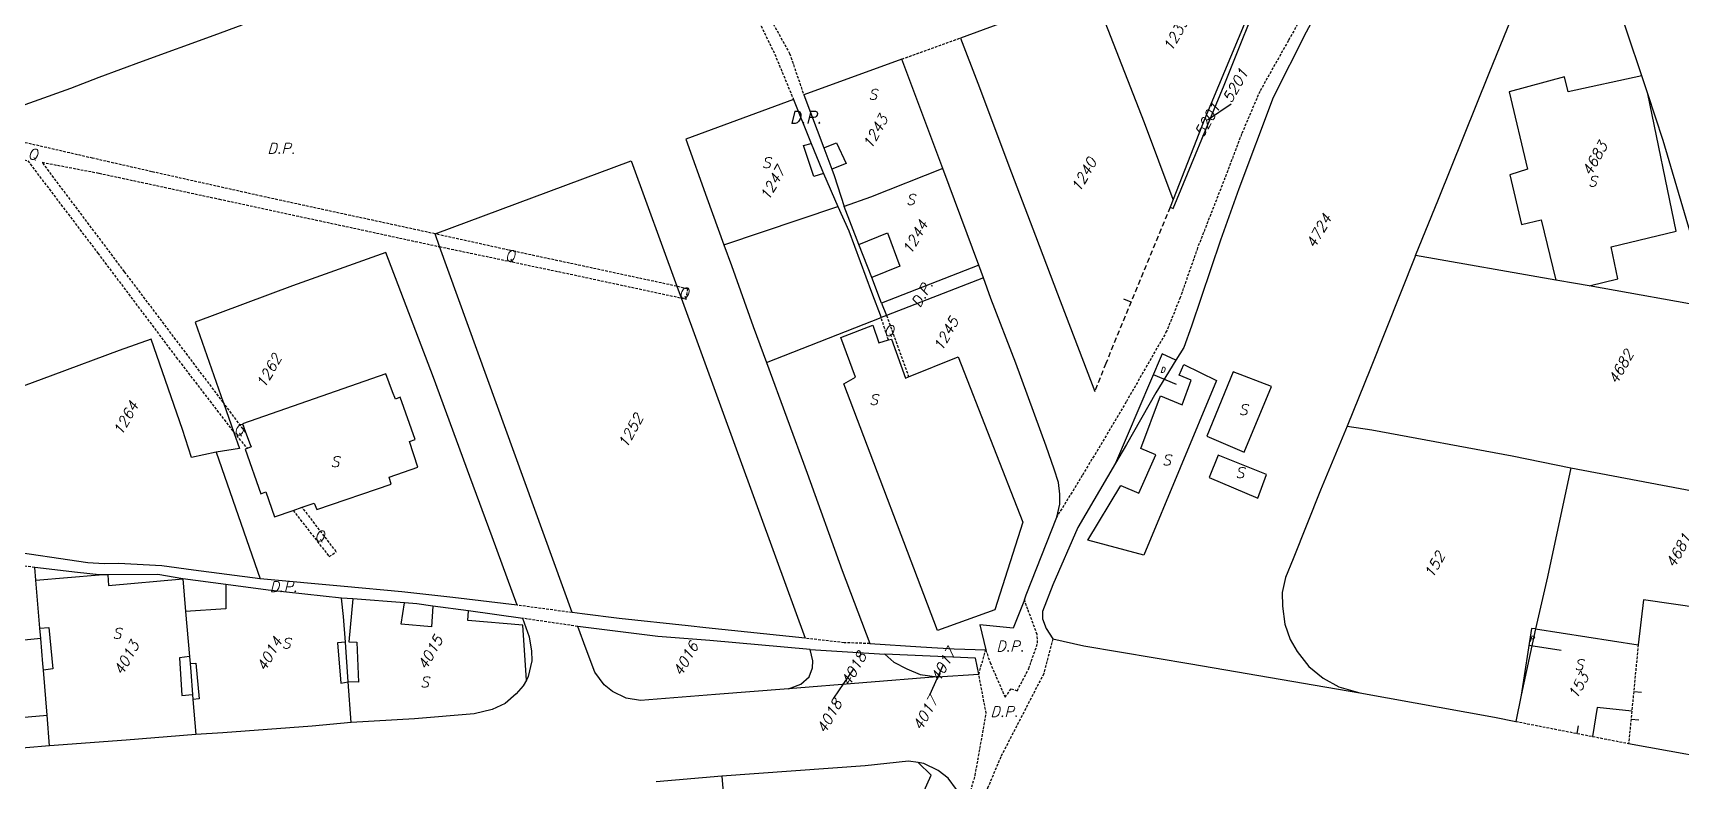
# Model space of a CAD drawing. Extents: x -334462 to -332769, y -29481 to -26664.
# Drawn here: x -333769.2 to -333611.6, y -28946.4 to -28874.9 of the extents above; entities that cross this region are included whole.
import ezdxf
from ezdxf.enums import TextEntityAlignment as Align

# ---------------------------------------------------------------- set-up
doc = ezdxf.new("R2010")
doc.units = 0
doc.header["$MEASUREMENT"] = 0
doc.linetypes.add('DASHED', pattern=[0.75, 0.5, -0.25])
doc.linetypes.add('HIDDEN', pattern=[0.375, 0.25, -0.125])
for name, color, linetype in [('17', 7, 'CONTINUOUS'), ('18', 7, 'CONTINUOUS'), ('20', 7, 'CONTINUOUS'), ('DP$DIVIDING$LINE', 7, 'CONTINUOUS'), ('EASEMENT$BOUNDA$', 7, 'CONTINUOUS'), ('ENC$$ST$$A$$TEXT', 7, 'CONTINUOUS'), ('ENCRO$$AREA$TEXT', 7, 'CONTINUOUS'), ('ENCROACHED$WALL', 7, 'CONTINUOUS'), ('OUTER$FRAME', 7, 'CONTINUOUS'), ('PARCEL$BOUNDARY', 7, 'CONTINUOUS'), ('PARCEL$NUMBER', 7, 'CONTINUOUS'), ('STRUC$$FOOTPRINT', 7, 'CONTINUOUS')]:
    doc.layers.add(name, color=color, linetype=linetype)
doc.styles.add('ITALICT', font='ITALICT', dxfattribs={"height": 0.2})

msp = doc.modelspace()

# ---------------------------------------------------------------- linework, layer by layer
at = {"layer": '17', "color": 30, "linetype": 'Continuous'}
msp.add_line((-333664.2, -28900.65), (-333664.89, -28900.36), dxfattribs=at)
at = {"layer": '17', "color": 5, "linetype": 'Continuous'}
for p, q in [((-333616.15, -28937.87), (-333615.4, -28937.95)), ((-333616.4, -28940.51), (-333615.66, -28940.58))]:
    msp.add_line(p, q, dxfattribs=at)
at = {"layer": '18', "color": 1, "linetype": 'Continuous'}
msp.add_line((-333621.55, -28941.88), (-333621.41, -28941.14), dxfattribs=at)
at = {"layer": 'DP$DIVIDING$LINE', "color": 30, "linetype": 'HIDDEN'}
for p, q in [((-333686.11, -28877.42), (-333680.5, -28875.41)), ((-333678.76, -28936.22), (-333678.09, -28933.9))]:
    msp.add_line(p, q, dxfattribs=at)
at = {"layer": 'DP$DIVIDING$LINE', "color": 2, "linetype": 'HIDDEN'}
for p, q in [((-333717.63, -28930.33), (-333722.9, -28929.62)), ((-333717.09, -28931.65), (-333722.36, -28930.88))]:
    msp.add_line(p, q, dxfattribs=at)
for points in [[(-333628.1, -28861.8), (-333611.6, -28865.64), (-333606.92, -28866.08), (-333606.79, -28865.17), (-333611.19, -28864.57), (-333626.61, -28860.83), (-333636.78, -28858.44), (-333641.53, -28863.92), (-333644.35, -28867.61), (-333645.56, -28869.35), (-333646.28, -28870.48), (-333649.16, -28875.66), (-333651.89, -28880.51), (-333653.63, -28884.58), (-333655.22, -28888.77), (-333657.84, -28895.47), (-333659.5, -28900.21), (-333660.8, -28903.44), (-333664.67, -28910.2), (-333668.86, -28917.23), (-333671.31, -28921.2)], [(-333705.51, -28861.99), (-333703.6, -28864.38), (-333701.2, -28868.82), (-333698.58, -28873.74), (-333696.84, -28876.89), (-333695.49, -28880.84)], [(-333706.24, -28862.75), (-333704.43, -28864.57), (-333701.71, -28869.87), (-333698.26, -28876.95), (-333696.46, -28881.29)], [(-333678.09, -28933.9), (-333677.68, -28935.1), (-333676.24, -28938.42), (-333675.67, -28937.61), (-333675.09, -28937.8), (-333673.98, -28935.7), (-333673.13, -28933.24), (-333673.17, -28932.43), (-333674.07, -28930.03), (-333674.4, -28929.1)], [(-333689.18, -28933.29), (-333691.63, -28933.21), (-333695.36, -28932.78)], [(-333671.67, -28932.84), (-333672.55, -28936.17), (-333676.66, -28944.13), (-333677.91, -28947.1), (-333679.31, -28951.35), (-333680.37, -28957.21), (-333681.02, -28960.31), (-333681.51, -28966.19), (-333681.78, -28970.4), (-333681.87, -28971.19), (-333682.32, -28972.6), (-333683.9, -28974.71), (-333684.49, -28975.75)], [(-333680.26, -28949.88), (-333679.1, -28945.89), (-333678.05, -28939.95), (-333678.76, -28936.22)]]:
    msp.add_lwpolyline(points, dxfattribs=at)
at = {"layer": 'EASEMENT$BOUNDA$', "color": 3, "linetype": 'HIDDEN'}
for p, q in [((-333687.39, -28904.26), (-333688.1, -28902.13)), ((-333687.58, -28901.93), (-333685.46, -28907.8)), ((-333748.85, -28913.09), (-333750.99, -28910.23)), ((-333749.97, -28913.1), (-333748.7, -28914.64))]:
    msp.add_line(p, q, dxfattribs=at)
for points in [[(-333781.26, -28884.08), (-333778.34, -28884.85), (-333769.67, -28887.15), (-333762.97, -28895.98), (-333755.47, -28905.94), (-333749.97, -28913.1)], [(-333730.74, -28894.13), (-333747.28, -28890.54), (-333757.8, -28888.19), (-333763.47, -28886.9), (-333776.02, -28884.01)], [(-333750.99, -28910.23), (-333760.42, -28897.75), (-333768.29, -28887.29), (-333762.85, -28888.33), (-333751.35, -28890.81), (-333732.63, -28894.85), (-333730.3, -28895.35)], [(-333707.63, -28899.14), (-333723.71, -28895.68), (-333730.74, -28894.13)], [(-333730.3, -28895.35), (-333718.55, -28897.82), (-333707.22, -28900.25)], [(-333707.22, -28900.25), (-333706.72, -28900.36), (-333706.58, -28899.41), (-333707.63, -28899.14)], [(-333744.31, -28920.56), (-333740.85, -28924.98), (-333740.18, -28924.51), (-333743.44, -28920.26)]]:
    msp.add_lwpolyline(points, dxfattribs=at)
at = {"layer": 'ENC$$ST$$A$$TEXT', "color": 1, "linetype": 'Continuous'}
msp.add_line((-333626.16, -28933.45), (-333623.09, -28933.92), dxfattribs=at)
at = {"layer": 'ENCRO$$AREA$TEXT', "color": 5, "linetype": 'Continuous'}
msp.add_line((-333662.07, -28907.56), (-333659.9, -28908.49), dxfattribs=at)
at = {"layer": 'ENCROACHED$WALL', "color": 5, "linetype": 'Continuous'}
msp.add_lwpolyline([(-333659.91, -28906.21), (-333661.23, -28905.61), (-333665.7, -28916.06)], dxfattribs=at)
at = {"layer": 'OUTER$FRAME', "color": 2, "linetype": 'Continuous'}
for p, q in [((-333656.9, -28883.23), (-333654.63, -28881.7)), ((-333690.72, -28935.72), (-333692.65, -28938.5)), ((-333682.16, -28935.33), (-333683.46, -28938.21))]:
    msp.add_line(p, q, dxfattribs=at)
at = {"layer": 'PARCEL$BOUNDARY', "color": 7, "linetype": 'Continuous'}
for p, q in [((-333667.78, -28870.73), (-333680.5, -28875.41)), ((-333686.11, -28877.42), (-333695.49, -28880.84)), ((-333682.2, -28887.87), (-333686.11, -28877.42)), ((-333614.81, -28880.73), (-333615.38, -28879.02)), ((-333695.49, -28880.84), (-333693.58, -28885.91)), ((-333696.46, -28881.29), (-333694.77, -28885.49)), ((-333693.58, -28885.91), (-333692.81, -28887.94)), ((-333693.6, -28888.36), (-333692.22, -28891.5)), ((-333678.75, -28897.13), (-333682.2, -28887.87)), ((-333690.22, -28895.15), (-333691.64, -28891.52)), ((-333660.16, -28890.84), (-333660.47, -28891.58)), ((-333730.3, -28895.35), (-333730.74, -28894.13)), ((-333688.99, -28898.3), (-333690.22, -28895.15)), ((-333717.63, -28930.33), (-333730.3, -28895.35)), ((-333623.6, -28898.54), (-333637, -28896.19)), ((-333688.06, -28900.76), (-333688.99, -28898.3)), ((-333678.75, -28897.13), (-333688.06, -28900.76)), ((-333678.31, -28898.34), (-333687.58, -28901.93)), ((-333678.31, -28898.34), (-333678.75, -28897.13)), ((-333707.63, -28899.14), (-333707.22, -28900.25)), ((-333608.33, -28901.25), (-333620.4, -28899.11)), ((-333688.06, -28900.76), (-333687.58, -28901.93)), ((-333699.05, -28906.41), (-333688.1, -28902.13)), ((-333687.58, -28901.93), (-333688.1, -28902.13)), ((-333751.65, -28914.99), (-333747.46, -28927.11)), ((-333768.91, -28927.23), (-333769.01, -28926.01)), ((-333762.03, -28926.72), (-333762.86, -28926.73)), ((-333768.52, -28931.82), (-333768.91, -28927.23)), ((-333750.73, -28927.63), (-333754.85, -28927.09)), ((-333754.85, -28927.09), (-333754.58, -28930.24)), ((-333738.59, -28929.03), (-333739.67, -28928.95)), ((-333733.67, -28929.4), (-333738.59, -28929.03)), ((-333727.54, -28930.17), (-333730.94, -28929.7)), ((-333754.58, -28930.24), (-333754.21, -28934.53)), ((-333722.36, -28930.88), (-333727.54, -28930.17)), ((-333768.43, -28932.81), (-333768.52, -28931.82)), ((-333625.55, -28931.87), (-333626.9, -28938.23)), ((-333625.55, -28931.87), (-333615.72, -28933.4)), ((-333754.21, -28934.53), (-333754.15, -28935.19)), ((-333739.03, -28936.94), (-333739.3, -28933.15)), ((-333694.89, -28933.87), (-333687.75, -28934.29)), ((-333767.82, -28940.12), (-333768.18, -28935.83)), ((-333682.74, -28936.48), (-333678.76, -28936.22)), ((-333738.76, -28940.84), (-333739.03, -28936.94)), ((-333682.74, -28936.48), (-333696.95, -28937.63)), ((-333753.91, -28938.17), (-333753.88, -28938.63)), ((-333753.88, -28938.63), (-333753.61, -28941.99)), ((-333626.9, -28938.23), (-333627.42, -28940.73)), ((-333767.58, -28943.08), (-333767.82, -28940.12)), ((-333703.32, -28945.98), (-333709.6, -28946.51))]:
    msp.add_line(p, q, dxfattribs=at)
at = {"layer": 'PARCEL$BOUNDARY', "color": 2, "linetype": 'HIDDEN'}
for p, q in [((-333615.72, -28933.4), (-333616.33, -28939.75)), ((-333627.42, -28940.73), (-333620.08, -28942.17)), ((-333616.33, -28939.75), (-333616.63, -28942.84)), ((-333620.08, -28942.17), (-333616.63, -28942.84))]:
    msp.add_line(p, q, dxfattribs=at)
at = {"layer": 'PARCEL$BOUNDARY', "color": 7, "linetype": 'Continuous'}
for points in [[(-333637.4, -28861.42), (-333641.15, -28865.31), (-333642.81, -28867.44), (-333644.97, -28870.21), (-333647.47, -28874.86), (-333650.6, -28881.09), (-333653.89, -28889.81), (-333655.66, -28894.74), (-333658.43, -28902.95), (-333659.15, -28904.98), (-333659.91, -28906.21)], [(-333637, -28896.19), (-333634.82, -28890.82), (-333629.96, -28878.77), (-333624.64, -28865.67)], [(-333615.38, -28879.02), (-333616.73, -28874.96), (-333619.28, -28867.44), (-333624.64, -28865.67)], [(-333660.47, -28891.58), (-333660.16, -28891.72), (-333655.31, -28879.91), (-333651.32, -28869.96)], [(-333651.32, -28869.96), (-333653.39, -28874.11), (-333657.16, -28883.1), (-333660.16, -28890.84)], [(-333660.16, -28890.84), (-333662.92, -28883.51), (-333666.67, -28873.89), (-333667.78, -28870.73)], [(-333748.51, -28872.35), (-333748.69, -28872.81), (-333748.95, -28873.49), (-333749.21, -28874.17), (-333751.9, -28875.17), (-333758.72, -28877.67), (-333762.87, -28879.2), (-333765.59, -28880.25), (-333772.1, -28882.56), (-333773.02, -28882.9)], [(-333680.5, -28875.41), (-333678.85, -28879.71), (-333675.62, -28888.31), (-333673.34, -28894.33), (-333671.24, -28899.85), (-333667.67, -28909.19)], [(-333608.33, -28901.25), (-333610.71, -28894.07), (-333613.33, -28885.21), (-333614.81, -28880.73)], [(-333696.46, -28881.29), (-333706.77, -28885.07), (-333704.77, -28890.7), (-333703.14, -28895.18)], [(-333694.77, -28885.49), (-333693.76, -28887.99), (-333693.6, -28888.36)], [(-333730.74, -28894.13), (-333712, -28887.15), (-333707.63, -28899.14)], [(-333692.81, -28887.94), (-333692.59, -28888.54), (-333691.64, -28891.52)], [(-333682.2, -28887.87), (-333689.11, -28890.62), (-333691.64, -28891.52)], [(-333692.22, -28891.5), (-333691.19, -28893.83), (-333689.02, -28899.7), (-333688.1, -28902.13)], [(-333703.14, -28895.18), (-333702.41, -28897.16), (-333700.32, -28903), (-333699.05, -28906.41)], [(-333722.9, -28929.62), (-333725.28, -28923.08), (-333727.41, -28917.31), (-333730.9, -28907.86), (-333735.43, -28895.91), (-333744.36, -28899.11), (-333753.67, -28902.56), (-333750.99, -28910.23)], [(-333637, -28896.19), (-333641.31, -28907.01), (-333643.55, -28912.51)], [(-333671.31, -28921.2), (-333671, -28919.97), (-333671, -28919), (-333671.14, -28917.89), (-333671.54, -28916.63), (-333672.33, -28914.42), (-333675.2, -28906.48), (-333677.59, -28900.3), (-333678.31, -28898.34)], [(-333620.4, -28899.11), (-333621.71, -28898.87), (-333623.6, -28898.54)], [(-333707.22, -28900.25), (-333698.2, -28924.99), (-333695.36, -28932.78)], [(-333751.65, -28914.99), (-333754.01, -28915.5), (-333754.87, -28912.83), (-333757.89, -28904.2), (-333760.94, -28905.29), (-333767.29, -28907.64), (-333776.68, -28911.12), (-333786.03, -28914.56), (-333795.3, -28918), (-333805.13, -28921.49), (-333808.73, -28922.71), (-333810.51, -28923.46)], [(-333659.91, -28906.21), (-333661.83, -28909.34), (-333664.65, -28914.27), (-333665.7, -28916.06)], [(-333699.05, -28906.41), (-333695.17, -28917.01), (-333691.81, -28926.3), (-333689.18, -28933.29)], [(-333750.99, -28910.23), (-333750.97, -28910.29), (-333749.97, -28913.1)], [(-333643.55, -28912.51), (-333646.1, -28918.63), (-333648.71, -28925.19), (-333649.42, -28926.97), (-333649.76, -28928.41), (-333649.71, -28929.72), (-333649.5, -28931.42), (-333649, -28932.91), (-333648.33, -28934.06), (-333647.19, -28935.49), (-333645.84, -28936.6), (-333644.33, -28937.43), (-333642.34, -28938.01)], [(-333643.55, -28912.51), (-333641.17, -28912.85), (-333627.78, -28915.35), (-333622.17, -28916.5)], [(-333749.97, -28913.1), (-333749.42, -28914.64), (-333751.65, -28914.99)], [(-333665.7, -28916.06), (-333669.29, -28922.21), (-333671.69, -28927.69), (-333672.68, -28930.22), (-333672.68, -28930.93), (-333672.31, -28931.84), (-333671.67, -28932.84)], [(-333622.17, -28916.5), (-333624.4, -28926.92), (-333625.55, -28931.87)], [(-333622.17, -28916.5), (-333610.52, -28918.7), (-333601.97, -28920.32)], [(-333674.4, -28929.1), (-333674.22, -28928.64), (-333671.31, -28921.2)], [(-333747.46, -28927.11), (-333753.83, -28926.29), (-333756.84, -28925.85), (-333760.99, -28925.65), (-333762.36, -28925.67), (-333763.94, -28925.56), (-333772.13, -28924.37), (-333779.75, -28923.85), (-333782.73, -28923.77), (-333790.74, -28923.67), (-333793.52, -28923.62), (-333801.68, -28923.44), (-333810.51, -28923.46)], [(-333762.86, -28926.73), (-333764.92, -28926.49), (-333769.01, -28926.01)], [(-333754.85, -28927.09), (-333757.23, -28926.68), (-333762.03, -28926.72)], [(-333739.67, -28928.95), (-333746.69, -28928.18), (-333750.73, -28927.63)], [(-333722.9, -28929.62), (-333729.03, -28928.88), (-333733.91, -28928.33), (-333739.41, -28927.85), (-333747.46, -28927.11)], [(-333739.3, -28933.15), (-333739.48, -28930.69), (-333739.67, -28928.95)], [(-333730.94, -28929.7), (-333732.47, -28929.49), (-333733.67, -28929.4)], [(-333674.4, -28929.1), (-333675.47, -28931.82), (-333678.66, -28931.49), (-333678.09, -28933.9)], [(-333722, -28936.8), (-333721.79, -28936.45), (-333721.46, -28934.94), (-333721.47, -28933.97), (-333721.71, -28932.67), (-333722.36, -28930.88)], [(-333695.36, -28932.78), (-333704.85, -28931.78), (-333706.55, -28931.6), (-333713.15, -28930.88), (-333716.66, -28930.45), (-333717.63, -28930.33)], [(-333768.18, -28935.83), (-333768.23, -28935.23), (-333768.43, -28932.81)], [(-333696.95, -28937.63), (-333703.91, -28938.15), (-333711.1, -28938.74), (-333712.48, -28938.51), (-333713.76, -28937.87), (-333714.57, -28937.25), (-333715.47, -28936.03), (-333716.3, -28933.83), (-333717.09, -28931.65)], [(-333694.89, -28933.87), (-333704.47, -28932.99), (-333709.45, -28932.62), (-333717.09, -28931.65)], [(-333671.67, -28932.84), (-333668.72, -28933.51), (-333658.47, -28935.22), (-333642.34, -28938.01)], [(-333696.95, -28937.63), (-333695.76, -28937.16), (-333694.97, -28936.46), (-333694.65, -28935.62), (-333694.62, -28934.95), (-333694.89, -28933.87)], [(-333689.18, -28933.29), (-333684.31, -28933.59), (-333681.1, -28933.8), (-333678.09, -28933.9)], [(-333687.75, -28934.29), (-333686.87, -28935.08), (-333685.65, -28935.69), (-333684.37, -28936.24), (-333682.74, -28936.48)], [(-333678.76, -28936.22), (-333679.07, -28934.7), (-333687.75, -28934.29)], [(-333754.15, -28935.19), (-333754.08, -28936), (-333753.91, -28938.17)], [(-333722, -28936.8), (-333722.3, -28937.33), (-333722.97, -28938.11), (-333724.02, -28939.02), (-333725.28, -28939.58), (-333726.99, -28940), (-333732.69, -28940.48), (-333738.76, -28940.84)], [(-333642.34, -28938.01), (-333629.47, -28940.33), (-333627.42, -28940.73)], [(-333738.76, -28940.84), (-333742.49, -28941.18), (-333751.01, -28941.83), (-333753.61, -28941.99)], [(-333753.61, -28941.99), (-333760.26, -28942.51), (-333767.58, -28943.08)], [(-333767.58, -28943.08), (-333772.11, -28943.46), (-333781.59, -28944.22)], [(-333616.63, -28942.84), (-333605.32, -28944.87), (-333602.32, -28945.39), (-333597.96, -28945.89)], [(-333684.54, -28944.67), (-333685.48, -28944.54), (-333689.61, -28944.98), (-333703.32, -28945.98)], [(-333680.26, -28949.88), (-333680.46, -28948.34), (-333680.88, -28947.25), (-333681.67, -28946.17), (-333682.63, -28945.41), (-333684.02, -28944.74), (-333684.54, -28944.67)], [(-333703.32, -28945.98), (-333703.14, -28948.3), (-333702.86, -28951.38)]]:
    msp.add_lwpolyline(points, dxfattribs=at)
at = {"layer": 'PARCEL$BOUNDARY', "color": 2, "linetype": 'DASHED'}
msp.add_lwpolyline([(-333660.47, -28891.58), (-333662.47, -28896.45), (-333666.61, -28906.51), (-333667.67, -28909.19)], dxfattribs=at)
at = {"layer": 'PARCEL$BOUNDARY', "color": 2, "linetype": 'HIDDEN'}
msp.add_lwpolyline([(-333769.01, -28926.01), (-333772, -28925.63), (-333780.89, -28925.3), (-333783.08, -28925.31)], dxfattribs=at)
at = {"layer": 'STRUC$$FOOTPRINT', "color": 1, "linetype": 'Continuous'}
for p, q in [((-333703.14, -28895.18), (-333692.22, -28891.5)), ((-333656.96, -28913.47), (-333653.38, -28914.99)), ((-333651.26, -28917.14), (-333655.86, -28915.28)), ((-333744.31, -28920.56), (-333743.44, -28920.26)), ((-333662.97, -28924.84), (-333668.34, -28923.4)), ((-333768.91, -28927.23), (-333762.86, -28926.73)), ((-333781.84, -28941.39), (-333767.82, -28940.12))]:
    msp.add_line(p, q, dxfattribs=at)
for points in [[(-333615.38, -28879.02), (-333622.41, -28880.55), (-333622.76, -28879.11), (-333628.05, -28880.57), (-333626.29, -28887.93), (-333627.98, -28888.5), (-333626.86, -28893.22), (-333625, -28892.79), (-333623.6, -28898.54)], [(-333620.4, -28899.11), (-333617.65, -28898.42), (-333618.31, -28895.37), (-333612.09, -28893.87), (-333614.81, -28880.73)], [(-333693.6, -28888.36), (-333694.52, -28888.65), (-333695.5, -28885.69), (-333694.77, -28885.49)], [(-333693.58, -28885.91), (-333692.36, -28885.43), (-333691.44, -28887.39), (-333692.81, -28887.94)], [(-333690.22, -28895.15), (-333687.47, -28894.02), (-333686.29, -28897.22), (-333688.99, -28898.3)], [(-333685.46, -28907.8), (-333680.73, -28905.88), (-333674.56, -28921.69), (-333677.21, -28930.05), (-333682.7, -28932.04), (-333691.67, -28908.48), (-333690.54, -28907.84), (-333691.94, -28904.05), (-333688.87, -28902.87), (-333688.3, -28904.54), (-333687.39, -28904.26)], [(-333687.39, -28904.26), (-333687.1, -28904.18), (-333685.75, -28907.92), (-333685.46, -28907.8)], [(-333743.44, -28920.26), (-333742.28, -28919.86), (-333742.05, -28920.48), (-333734.94, -28918.06), (-333735.12, -28917.38), (-333732.37, -28916.42), (-333733.17, -28913.99), (-333732.64, -28913.8), (-333734.06, -28909.74), (-333734.53, -28909.92), (-333734.8, -28909.24), (-333735.45, -28907.5), (-333749.15, -28912.29), (-333748.85, -28913.09)], [(-333668.34, -28923.4), (-333665.18, -28918.17), (-333663.46, -28918.91), (-333661.82, -28915.25), (-333663.26, -28914.63), (-333661.39, -28909.61), (-333659.3, -28910.46), (-333658.45, -28908.11), (-333659.59, -28907.64), (-333659.15, -28906.63), (-333656.03, -28908.16), (-333662.97, -28924.84)], [(-333653.38, -28914.99), (-333650.78, -28908.71), (-333654.45, -28907.32), (-333656.96, -28913.47)], [(-333748.85, -28913.09), (-333748.42, -28914.26), (-333748.32, -28914.5), (-333748.7, -28914.64)], [(-333748.7, -28914.64), (-333748.88, -28914.7), (-333747.4, -28918.98), (-333746.9, -28918.78), (-333746.07, -28921.17), (-333744.31, -28920.56)], [(-333655.86, -28915.28), (-333656.74, -28917.42), (-333652.08, -28919.4), (-333651.26, -28917.14)], [(-333762.03, -28926.72), (-333761.96, -28927.74), (-333754.85, -28927.09)], [(-333750.73, -28927.63), (-333750.75, -28929.97), (-333754.58, -28930.24)], [(-333738.59, -28929.03), (-333738.97, -28933.14), (-333738.21, -28933.17), (-333738.06, -28936.97), (-333739.03, -28936.94)], [(-333730.94, -28929.7), (-333731.09, -28931.7), (-333733.97, -28931.43), (-333733.67, -28929.4)], [(-333599.31, -28928.49), (-333602.52, -28929.3), (-333603.84, -28929.63), (-333607.27, -28929.86), (-333606.96, -28934.41), (-333609.44, -28934.13), (-333609.7, -28929.91), (-333615.2, -28929.1), (-333615.72, -28933.4)], [(-333722, -28936.8), (-333722.35, -28931.54), (-333727.61, -28931.09), (-333727.54, -28930.17)], [(-333768.43, -28932.81), (-333774.22, -28933.38), (-333774.38, -28931.76), (-333776.95, -28931.98), (-333776.69, -28933.99), (-333778.24, -28934.26), (-333778.32, -28933.76), (-333782.41, -28934.03)], [(-333768.52, -28931.82), (-333767.67, -28931.77), (-333767.26, -28935.72), (-333768.18, -28935.83)], [(-333625.55, -28931.87), (-333625.91, -28931.84), (-333626.9, -28938.23)], [(-333754.21, -28934.53), (-333755.18, -28934.65), (-333754.95, -28938.26), (-333753.91, -28938.17)], [(-333739.3, -28933.15), (-333740.07, -28933.23), (-333739.73, -28937.06), (-333739.03, -28936.94)], [(-333754.15, -28935.19), (-333753.59, -28935.15), (-333753.28, -28938.56), (-333753.88, -28938.63)], [(-333616.33, -28939.75), (-333619.63, -28939.4), (-333620.08, -28942.17)], [(-333690.22, -28961.28), (-333683.31, -28945.87), (-333684.54, -28944.67)]]:
    msp.add_lwpolyline(points, dxfattribs=at)

# ---------------------------------------------------------------- texts
at = {"layer": '20', "color": 2, "linetype": 'Continuous', "style": 'ITALICT'}
msp.add_text('5201', height=1, rotation=60.7133, dxfattribs=at).set_placement((-333654.63, -28881.7))
for s, p in [('4018', (-333692.65, -28938.5)), ('4017', (-333683.46, -28938.21))]:
    msp.add_text(s, height=1, rotation=60.7133, dxfattribs=at).set_placement(p, align=Align.TOP_RIGHT)
at = {"layer": 'DP$DIVIDING$LINE', "color": 4, "linetype": 'Continuous', "style": 'ITALICT'}
for height, p in [(1.15, (-333695.31, -28882.99)), (1, (-333745.22, -28927.85)), (1, (-333676.31, -28939.79))]:
    msp.add_text('D.P.', height=height, dxfattribs=at).set_placement(p, align=Align.MIDDLE)
at = {"layer": 'DP$DIVIDING$LINE', "color": 2, "linetype": 'Continuous', "style": 'ITALICT'}
for p in [(-333745.43, -28885.96), (-333675.76, -28933.54)]:
    msp.add_text('D.P.', height=1, dxfattribs=at).set_placement(p, align=Align.MIDDLE)
at = {"layer": 'DP$DIVIDING$LINE', "color": 1, "linetype": 'Continuous', "style": 'ITALICT'}
msp.add_text('D.P.', height=1, rotation=60.7133, dxfattribs=at).set_placement((-333684.18, -28899.85), align=Align.MIDDLE)
at = {"layer": 'EASEMENT$BOUNDA$', "color": 3, "linetype": 'Continuous', "style": 'ITALICT'}
for p in [(-333769.2, -28886.58), (-333723.58, -28896.28), (-333706.96, -28899.83), (-333687.36, -28903.43), (-333749.51, -28912.91), (-333741.79, -28923.05)]:
    msp.add_text('Q', height=1, dxfattribs=at).set_placement(p, align=Align.MIDDLE)
at = {"layer": 'ENC$$ST$$A$$TEXT', "color": 1, "linetype": 'Continuous', "style": 'ITALICT'}
msp.add_text('P', height=0.5, dxfattribs=at).set_placement((-333625.88, -28932.83), align=Align.MIDDLE)
at = {"layer": 'ENCRO$$AREA$TEXT', "color": 5, "linetype": 'Continuous', "style": 'ITALICT'}
msp.add_text('D', height=0.5, dxfattribs=at).set_placement((-333661.17, -28907.13), align=Align.MIDDLE)
at = {"layer": 'PARCEL$NUMBER', "color": 7, "linetype": 'Continuous', "style": 'ITALICT'}
for s, p in [('1239', (-333659.93, -28875.06)), ('1243', (-333688.65, -28884.38)), ('4683', (-333619.87, -28886.94)), ('1240', (-333668.72, -28888.49)), ('1247', (-333698.48, -28889.3)), ('1244', (-333684.85, -28894.46)), ('4724', (-333646.26, -28893.87)), ('1245', (-333681.9, -28903.71)), ('1262', (-333746.63, -28907.24)), ('4682', (-333617.38, -28906.85)), ('1264', (-333760.32, -28911.77)), ('1252', (-333712.05, -28912.96)), ('4681', (-333611.87, -28924.41)), ('152', (-333635.19, -28925.78)), ('4013', (-333760.24, -28934.67)), ('4014', (-333746.58, -28934.3)), ('4015', (-333731.2, -28934.16)), ('4016', (-333706.78, -28934.76)), ('153', (-333621.44, -28937.33))]:
    msp.add_text(s, height=1, rotation=60.7133, dxfattribs=at).set_placement(p, align=Align.MIDDLE)
at = {"layer": 'PARCEL$NUMBER', "color": 2, "linetype": 'Continuous', "style": 'ITALICT'}
for s, p in [('5201', (-333656.9, -28883.23)), ('4018', (-333690.72, -28935.72)), ('4017', (-333682.16, -28935.33))]:
    msp.add_text(s, height=1, rotation=60.7133, dxfattribs=at).set_placement(p, align=Align.MIDDLE)
at = {"layer": 'STRUC$$FOOTPRINT', "color": 1, "linetype": 'Continuous', "style": 'ITALICT'}
for p in [(-333688.89, -28880.8), (-333699.06, -28887.32), (-333620.09, -28889.1), (-333685.28, -28890.85), (-333688.8, -28909.97), (-333653.48, -28910.93), (-333740.3, -28915.9), (-333660.81, -28915.74), (-333653.8, -28916.96), (-333761.14, -28932.31), (-333744.96, -28933.26), (-333621.38, -28935.31), (-333731.74, -28936.97)]:
    msp.add_text('S', height=1, dxfattribs=at).set_placement(p, align=Align.MIDDLE)

doc.saveas('drawing.dxf')
